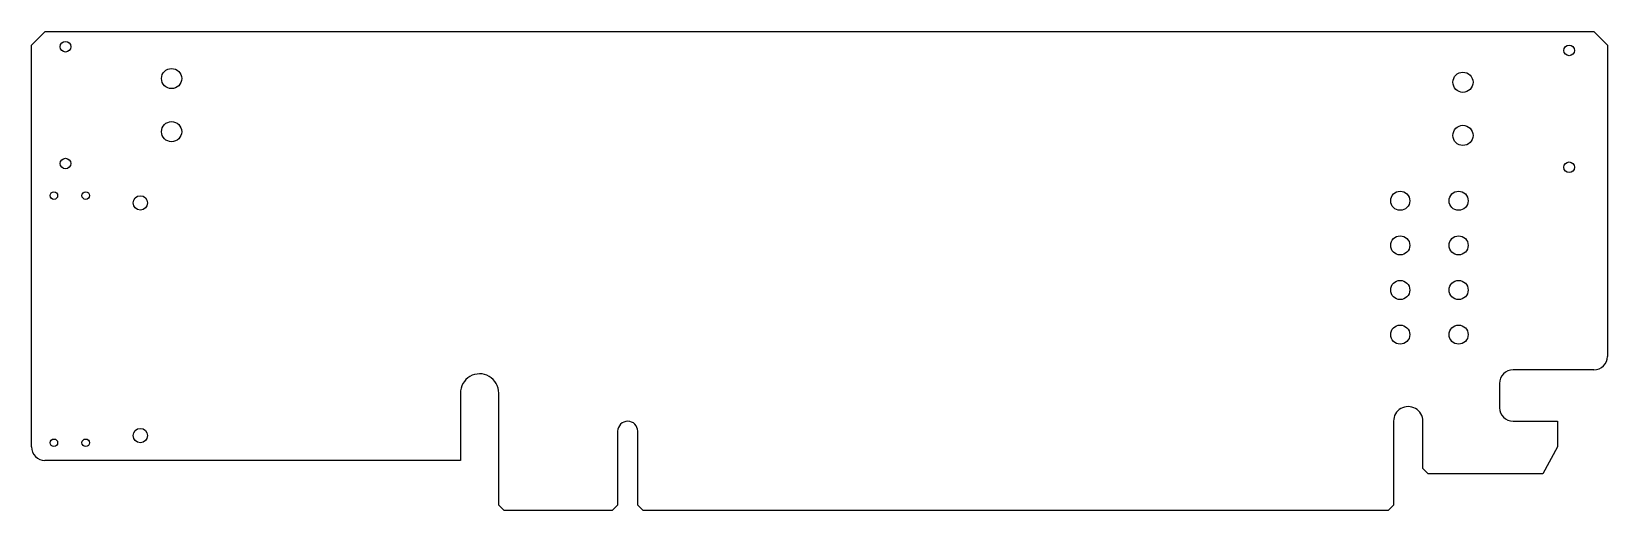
# Model space of a CAD drawing. Header units: millimetres. Extents: x 69 to 217, y -123 to -77.
import ezdxf

# ---------------------------------------------------------------- set-up
doc = ezdxf.new("R2010")
doc.units = ezdxf.units.MM

msp = doc.modelspace()

# ---------------------------------------------------------------- linework, layer by layer
at = {"color": 7, "linetype": 'Continuous', "lineweight": 25}
for p, q in [((68.79, -78.77), (70.06, -77.5)), ((70.06, -77.5), (215.98, -77.5)), ((215.98, -77.5), (217.25, -78.77)), ((68.78, -116.59), (68.79, -78.77)), ((217.25, -78.77), (217.25, -108.07)), ((215.98, -109.34), (208.36, -109.34)), ((207.09, -110.61), (207.09, -112.9)), ((109.2, -111.53), (109.2, -117.86)), ((112.8, -114.17), (112.8, -111.51)), ((112.8, -122.07), (112.8, -114.17)), ((197.1, -114.17), (197.1, -122.07)), ((199.86, -118.61), (199.85, -114.17)), ((208.36, -114.17), (212.56, -114.17)), ((212.56, -114.17), (212.56, -116.58)), ((124, -115.12), (124, -122.07)), ((125.9, -122.07), (125.9, -115.12)), ((212.56, -116.58), (211.16, -119.12)), ((109.2, -117.86), (70.05, -117.86)), ((200.36, -119.12), (199.86, -118.61)), ((211.16, -119.12), (200.36, -119.12)), ((113.3, -122.57), (112.8, -122.07)), ((123.5, -122.57), (113.3, -122.57)), ((124, -122.07), (123.5, -122.57)), ((126.4, -122.57), (125.9, -122.07)), ((196.6, -122.57), (126.4, -122.57)), ((197.1, -122.07), (196.6, -122.57))]:
    msp.add_line(p, q, dxfattribs=at)
for centre, radius in [((71.98, -78.92), 0.5), ((213.64, -79.27), 0.5), ((81.98, -81.92), 0.95), ((203.64, -82.27), 0.95), ((81.98, -86.92), 0.95), ((203.64, -87.27), 0.95), ((71.98, -89.92), 0.5), ((213.64, -90.27), 0.5), ((70.89, -92.94), 0.355), ((73.89, -92.94), 0.355), ((79.04, -93.62), 0.675), ((197.73, -93.42), 0.9), ((203.23, -93.42), 0.9), ((197.73, -97.62), 0.9), ((203.23, -97.62), 0.9), ((197.73, -101.82), 0.9), ((203.23, -101.82), 0.9), ((197.73, -106.02), 0.9), ((203.23, -106.02), 0.9), ((79.04, -115.52), 0.675), ((70.89, -116.2), 0.355), ((73.89, -116.2), 0.355)]:
    msp.add_circle(centre, radius, dxfattribs=at)
for centre, radius, start, end in [((215.98, -108.07), 1.27, 269.9999, 0.0001), ((111, -111.51), 1.8, 359.8028, 180.7673), ((208.36, -110.61), 1.27, 89.9999, 180.0001), ((198.48, -114.17), 1.38, 359.9995, 180.0323), ((124.95, -115.12), 0.95, 0, 180), ((208.36, -112.9), 1.27, 179.9999, 270.0001), ((70.05, -116.59), 1.27, 179.9999, 270.0001)]:
    msp.add_arc(centre, radius, start, end, dxfattribs=at)

doc.saveas('drawing.dxf')
